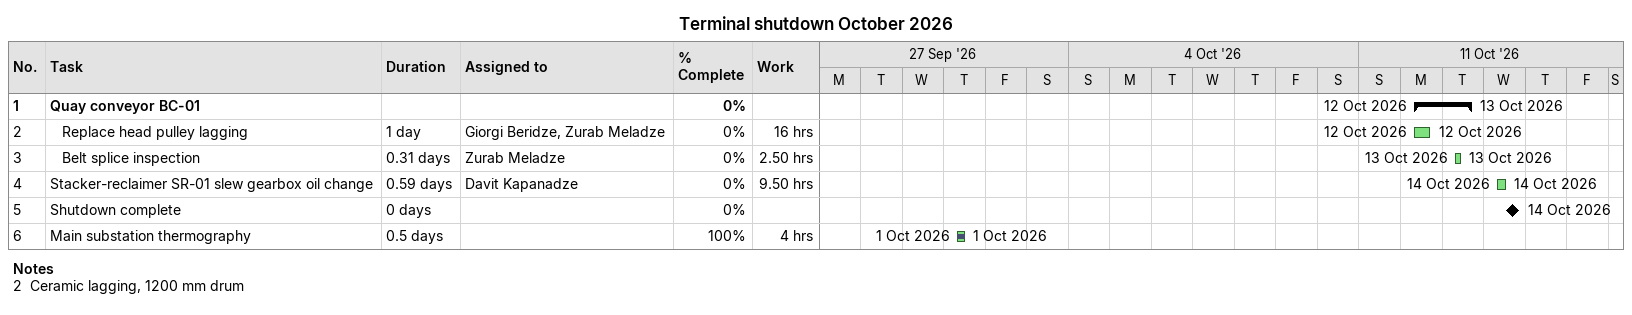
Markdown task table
Terminal shutdown October 2026

| ID | Level | Task | Duration | Start | Finish | Resources | % complete | Work (h) |
|---|---|---|---|---|---|---|---|---|
| 1 | 1 | **Quay conveyor BC-01** |  | 2026-10-12 | 2026-10-13 |  | 0 |  |
| 2 | 2 | Replace head pulley lagging | 1d | 2026-10-12 | 2026-10-12 | Giorgi Beridze, Zurab Meladze | 0 | 16 |
| 3 | 2 | Belt splice inspection | 0.31d | 2026-10-13 | 2026-10-13 | Zurab Meladze | 0 | 2.50 |
| 4 | 1 | Stacker-reclaimer SR-01 slew gearbox oil change | 0.59d | 2026-10-14 | 2026-10-14 | Davit Kapanadze | 0 | 9.50 |
| 5 | 1 | Shutdown complete | 0d | 2026-10-14 | 2026-10-14 |  | 0 |  |
| 6 | 1 | Main substation thermography | 0.5d | 2026-10-01 | 2026-10-01 |  | 100 | 4 |

Notes
- 2: Ceramic lagging, 1200 mm drum
